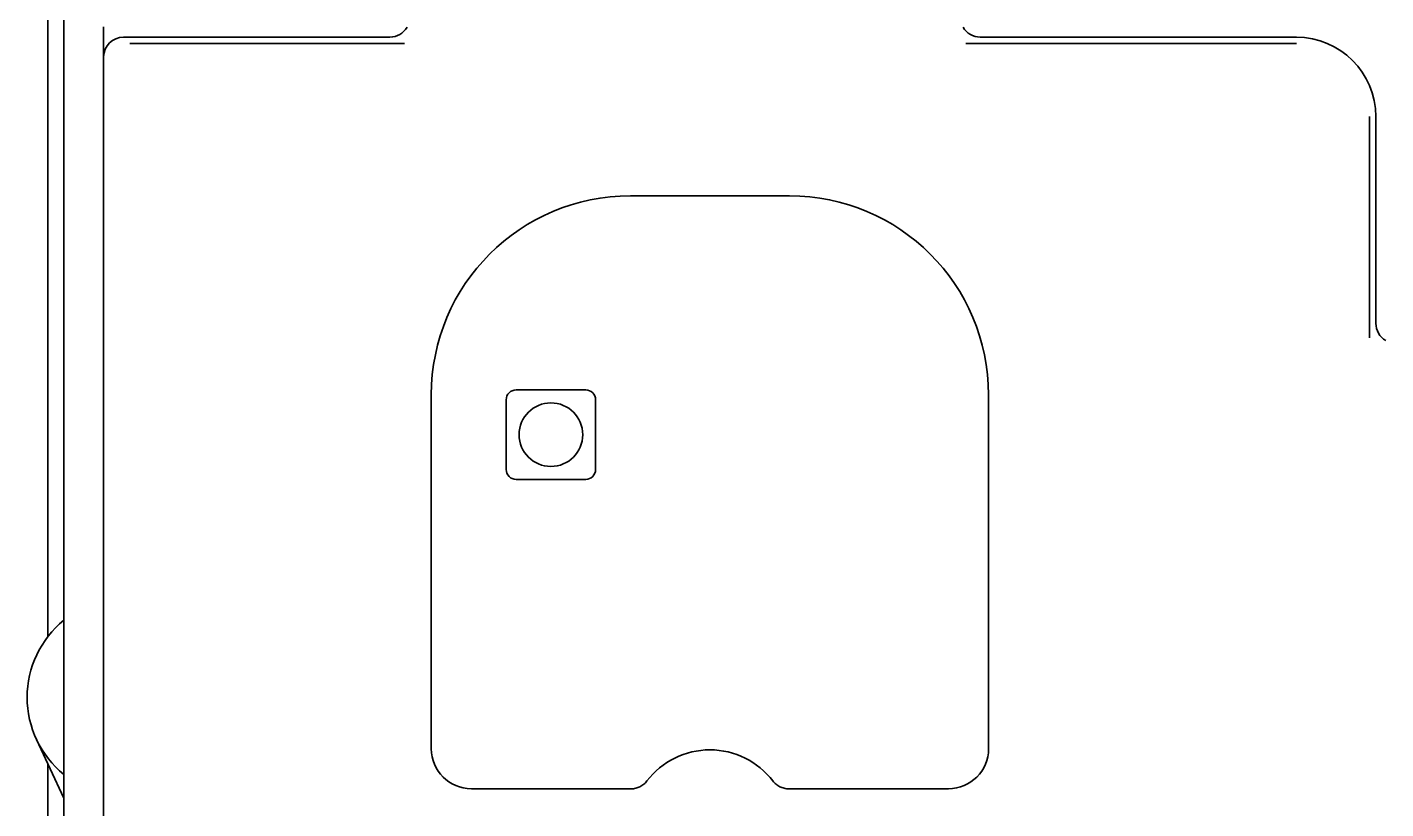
# Model space of a CAD drawing. Extents: x -760 to 4209, y 5795 to 10328.
# Drawn here: x 1848.2 to 1916.6, y 9229.7 to 9269 of the extents above; entities that cross this region are included whole.
import ezdxf

# ---------------------------------------------------------------- set-up
doc = ezdxf.new("R2010")
doc.units = 0
doc.header["$LTSCALE"] = 5
doc.layers.add('1', color=7, linetype='CONTINUOUS', true_color=0xffffff)

msp = doc.modelspace()

# ---------------------------------------------------------------- linework, layer by layer
at = {"layer": '1', "color": 7, "linetype": 'Continuous', "lineweight": 35}
for p, q in [((1850.055, 9177.522), (1850.055, 10156.372)), ((1849.255, 9361.941), (1849.255, 9238.37)), ((1852.055, 9269.031), (1852.055, 9177.222)), ((1853.054, 9268.522), (1866.456, 9268.522)), ((1896.154, 9268.522), (1912.055, 9268.522)), ((1853.37, 9268.206), (1867.183, 9268.206)), ((1895.427, 9268.206), (1912.055, 9268.206)), ((1852.055, 9181.522), (1852.055, 9267.522)), ((1915.739, 9264.522), (1915.739, 9253.394)), ((1916.055, 9264.522), (1916.055, 9254.121)), ((1886.555, 9260.539), (1878.555, 9260.539)), ((1872.805, 9250.772), (1876.305, 9250.772)), ((1868.538, 9250.522), (1868.538, 9232.722)), ((1872.305, 9246.772), (1872.305, 9250.272)), ((1876.805, 9250.272), (1876.805, 9246.772)), ((1896.572, 9232.722), (1896.572, 9250.522)), ((1876.305, 9246.272), (1872.805, 9246.272)), ((1848.678, 9233.192), (1850.055, 9230.239)), ((1849.255, 9231.957), (1849.255, 9160.522)), ((1870.555, 9230.704), (1878.593, 9230.704)), ((1886.517, 9230.704), (1894.555, 9230.704))]:
    msp.add_line(p, q, dxfattribs=at)
msp.add_circle((1874.555, 9248.52), 1.6, dxfattribs=at)
for centre, radius, start, end in [((1912.055, 9264.522), 4, 0, 90), ((1878.555, 9250.522), 10.017, 90, 180), ((1886.555, 9250.522), 10.017, 0, 90), ((1872.805, 9250.272), 0.5, 90, 180), ((1876.305, 9250.272), 0.5, 0, 90), ((1872.805, 9246.772), 0.5, 180, 270), ((1876.305, 9246.772), 0.5, 270, 0), ((1853.209, 9235.305), 5, 129.11875, 230.89187), ((1870.555, 9232.722), 2.017, 180, 270), ((1882.555, 9228.683), 3.983, 37.31922, 142.68078), ((1894.555, 9232.722), 2.017, 270, 0)]:
    msp.add_arc(centre, radius, start, end, dxfattribs=at)
for centre, major_axis, start_param, end_param in [((1853.056, 9267.521), (-0.708, 0.708), 5.498396, 7.067974), ((1866.454, 9269.522), (0.708, -0.708), 5.498396, 6.545231), ((1896.156, 9269.522), (-0.708, -0.708), 6.021139, 7.067974), ((1917.056, 9254.122), (-0.708, -0.708), 5.498396, 6.545231)]:
    msp.add_ellipse(centre, major_axis=major_axis, ratio=0.998783, start_param=start_param, end_param=end_param, dxfattribs=at)
for points in [[(1878.593, 9230.704), (1878.67, 9230.704), (1878.746, 9230.713), (1878.895, 9230.748), (1878.968, 9230.774), (1879.105, 9230.842), (1879.17, 9230.884), (1879.288, 9230.981), (1879.341, 9231.037), (1879.388, 9231.098)], [(1885.722, 9231.098), (1885.769, 9231.037), (1885.822, 9230.981), (1885.94, 9230.884), (1886.005, 9230.842), (1886.142, 9230.774), (1886.215, 9230.748), (1886.364, 9230.713), (1886.44, 9230.704), (1886.517, 9230.704)]]:
    msp.add_open_spline(points, degree=3, knots=[0, 0, 0, 0, 0.25, 0.25, 0.5, 0.5, 0.75, 0.75, 1, 1, 1, 1], dxfattribs=at)

doc.saveas('drawing.dxf')
